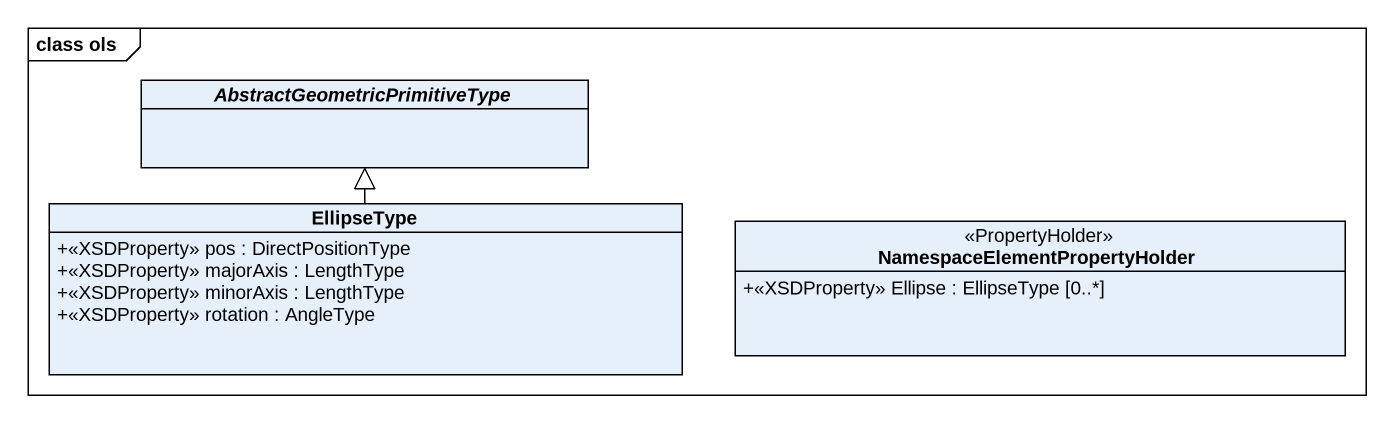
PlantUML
@startuml
mainframe class ols
hide circle
hide empty members
skinparam classAttributeIconSize 0
abstract class "AbstractGeometricPrimitiveType" as AbstractGeometricPrimitiveTy
class EllipseType {
  +<<XSDProperty>> pos : DirectPositionType
  +<<XSDProperty>> majorAxis : LengthType
  +<<XSDProperty>> minorAxis : LengthType
  +<<XSDProperty>> rotation : AngleType
}
class "NamespaceElementPropertyHolder" as NamespaceElementPropertyHold <<PropertyHolder>> {
  +<<XSDProperty>> Ellipse : EllipseType [0..*]
}
EllipseType -up-|> AbstractGeometricPrimitiveTy
@enduml
